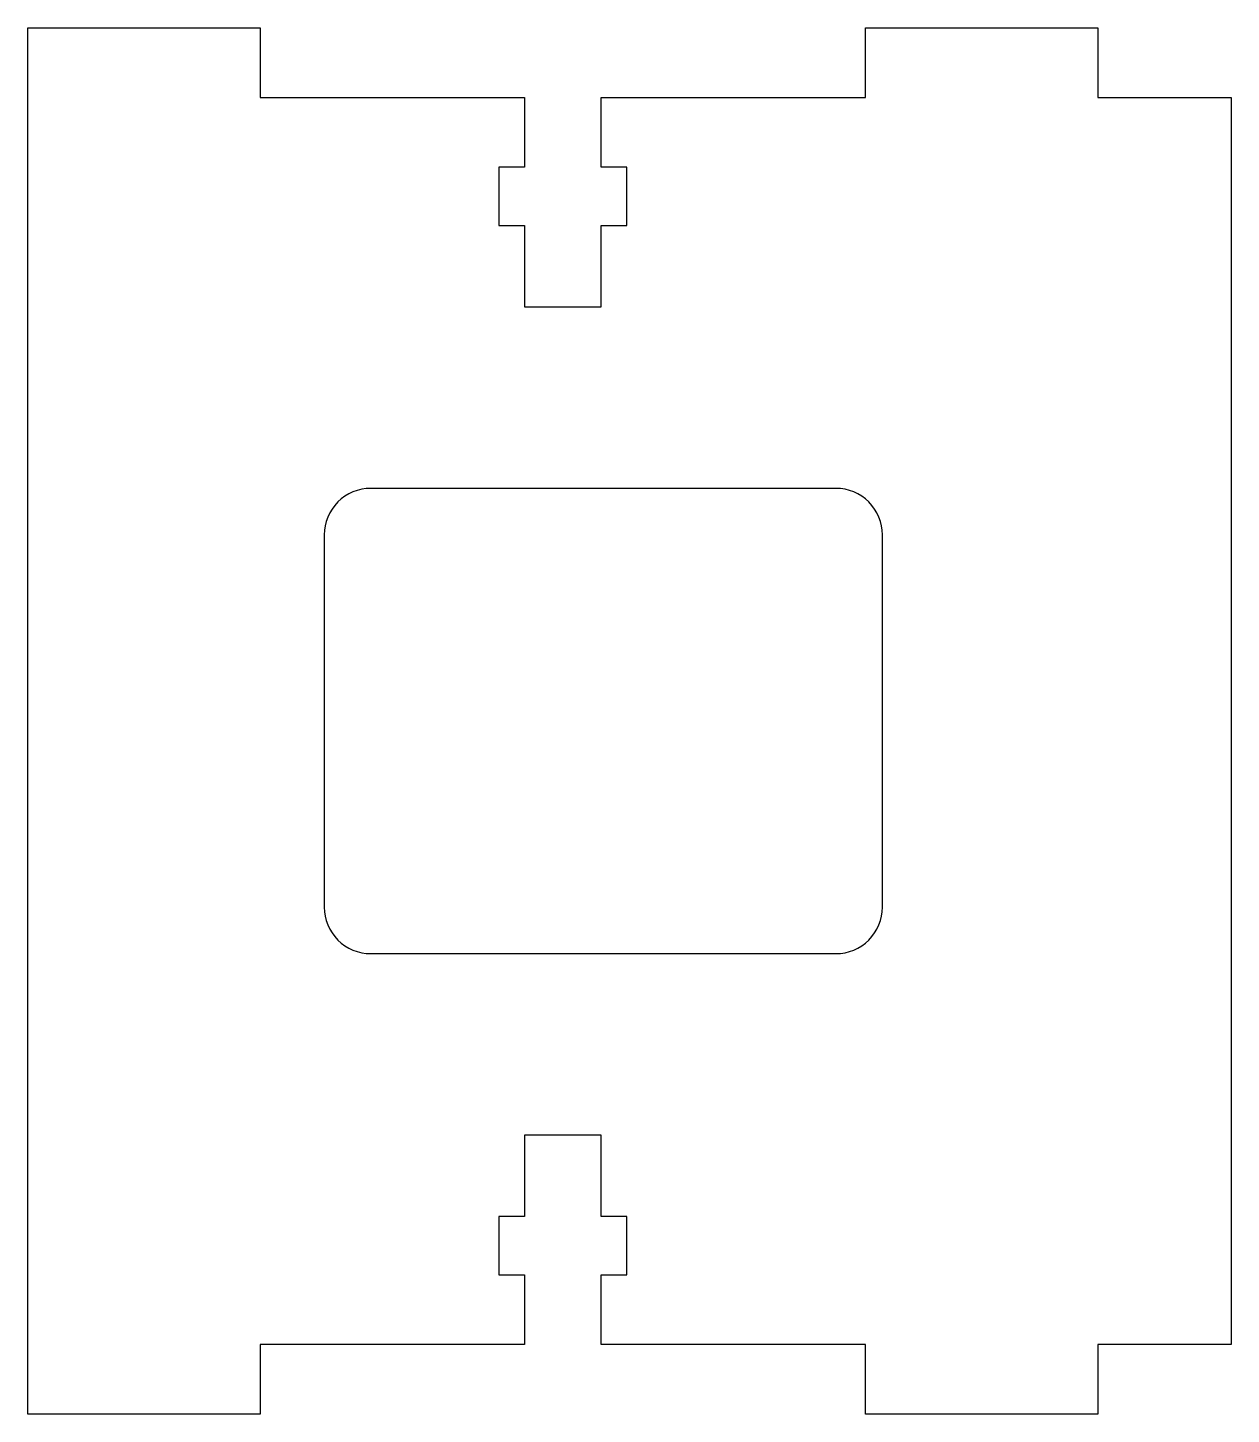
# Model space of a CAD drawing. Header units: millimetres. Extents: x -34 to 17.7, y -85.2 to -25.6.
import ezdxf

# ---------------------------------------------------------------- set-up
doc = ezdxf.new("R2010")
doc.units = ezdxf.units.MM
doc.layers.get('0').update_dxf_attribs({"linetype": 'CONTINUOUS'})

msp = doc.modelspace()

# ---------------------------------------------------------------- linework, layer by layer
msp.add_lwpolyline([(2.007, -82.2), (-9.352, -82.2), (-9.352, -79.2), (-8.252, -79.2), (-8.252, -76.7), (-9.352, -76.7), (-9.352, -73.2), (-12.652, -73.2), (-12.652, -76.7), (-13.752, -76.7), (-13.752, -79.2), (-12.652, -79.2), (-12.652, -82.2), (-24.012, -82.2), (-24.012, -85.2), (-34.012, -85.2), (-34.012, -25.6), (-24.012, -25.6), (-24.012, -28.6), (-12.652, -28.6), (-12.652, -31.6), (-13.752, -31.6), (-13.752, -34.1), (-12.652, -34.1), (-12.652, -37.6), (-9.352, -37.6), (-9.352, -34.1), (-8.252, -34.1), (-8.252, -31.6), (-9.352, -31.6), (-9.352, -28.6), (2.007, -28.6), (2.007, -25.6), (12.007, -25.6), (12.007, -28.6), (17.74, -28.6), (17.74, -82.2), (12.007, -82.2), (12.007, -85.2), (2.007, -85.2)], close=True)
msp.add_lwpolyline([(-21.26, -47.4), (-21.26, -63.4, 0.414214), (-19.26, -65.4), (0.74, -65.4, 0.414214), (2.74, -63.4), (2.74, -47.4, 0.414214), (0.74, -45.4), (-19.26, -45.4, 0.414214)], format="xyb", close=True)

doc.saveas('drawing.dxf')
